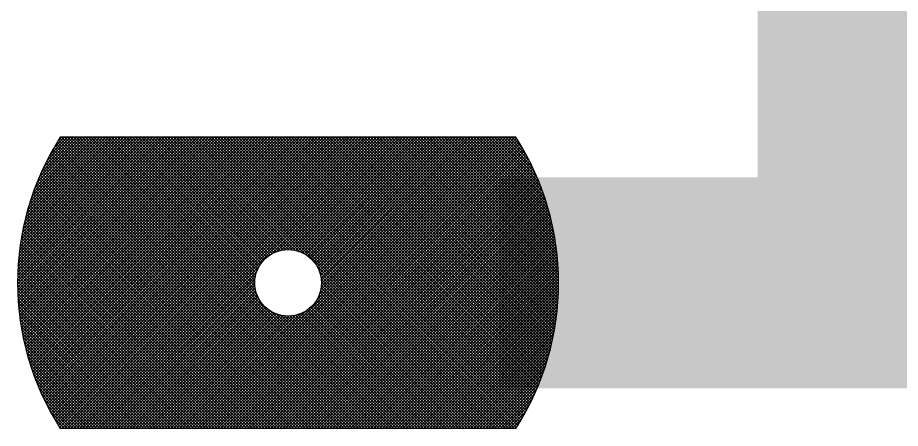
# Model space of a CAD drawing. Extents: x 0 to 395, y 0 to 270.
# Drawn here: x 329.85 to 335.15, y 115.33 to 117.8 of the extents above; entities that cross this region are included whole.
import ezdxf

# ---------------------------------------------------------------- set-up
doc = ezdxf.new("R2010")
doc.units = 0
doc.header["$LTSCALE"] = 0.3
doc.layers.get('0').update_dxf_attribs({"linetype": 'CONTINUOUS'})

# ---------------------------------------------------------------- blocks, each defined once
blk = doc.blocks.new('*X11')
at = {"color": 0}
for p, q in [((62.51, 76.1925), (63.3925, 77.075)), ((62.51, 76.2102), (63.3748, 77.075)), ((62.5102, 76.175), (63.4102, 77.075)), ((62.5102, 76.2281), (63.3571, 77.075)), ((62.5106, 76.1577), (63.4278, 77.075)), ((62.5107, 76.2462), (63.3395, 77.075)), ((62.5111, 76.1406), (63.4455, 77.075)), ((62.5113, 76.2645), (63.3218, 77.075)), ((62.5118, 76.1236), (63.4632, 77.075)), ((62.5121, 76.283), (63.3041, 77.075)), ((62.5127, 76.1068), (63.4809, 77.075)), ((62.5132, 76.3018), (63.2864, 77.075)), ((62.5137, 76.0902), (63.4985, 77.075)), ((62.5145, 76.3208), (63.2687, 77.075)), ((62.5149, 76.0737), (63.5162, 77.075)), ((62.516, 76.34), (63.2511, 77.075)), ((62.5163, 76.0574), (63.5339, 77.075)), ((62.5178, 76.0412), (63.5516, 77.075)), ((62.5178, 76.3595), (63.2334, 77.075)), ((62.5194, 76.0252), (63.5693, 77.075)), ((62.5199, 76.3792), (63.2157, 77.075)), ((62.5212, 76.0093), (63.5869, 77.075)), ((62.5223, 76.3992), (63.198, 77.075)), ((62.5232, 75.9936), (63.6046, 77.075)), ((62.5249, 76.4195), (63.1804, 77.075)), ((62.5252, 75.9779), (63.6223, 77.075)), ((62.5275, 75.9625), (63.64, 77.075)), ((62.5278, 76.4402), (63.1627, 77.075)), ((62.5298, 75.9471), (63.6576, 77.075)), ((62.5311, 76.4611), (63.145, 77.075)), ((62.5323, 75.9319), (63.6753, 77.075)), ((62.5347, 76.4824), (63.1273, 77.075)), ((62.5349, 75.9169), (63.693, 77.075)), ((62.5376, 75.9019), (63.7107, 77.075)), ((62.5387, 76.5041), (63.1096, 77.075)), ((62.5404, 75.8871), (63.7284, 77.075)), ((62.5431, 76.5261), (63.092, 77.075)), ((62.5434, 75.8723), (63.746, 77.075)), ((62.5465, 75.8577), (63.7637, 77.075)), ((62.5478, 76.5485), (63.0743, 77.075)), ((62.5496, 75.8433), (63.7814, 77.075)), ((62.5529, 75.8289), (63.7991, 77.075)), ((62.553, 76.5714), (63.0566, 77.075)), ((62.5564, 75.8146), (63.8167, 77.075)), ((62.5587, 76.5947), (63.0389, 77.075)), ((62.5599, 75.8005), (63.8344, 77.075)), ((62.5635, 75.7864), (63.8521, 77.075)), ((62.5648, 76.6186), (63.0213, 77.075)), ((62.5672, 75.7725), (63.8698, 77.075)), ((62.5711, 75.7586), (63.8875, 77.075)), ((62.5715, 76.643), (63.0036, 77.075)), ((62.575, 75.7449), (63.9051, 77.075)), ((62.5788, 76.6679), (62.9859, 77.075)), ((62.5791, 75.7313), (63.9228, 77.075)), ((62.5832, 75.7177), (63.9405, 77.075)), ((62.5868, 76.6935), (62.9682, 77.075)), ((62.5875, 75.7043), (63.9582, 77.075)), ((62.5918, 75.6909), (63.9758, 77.075)), ((62.5954, 76.7199), (62.9505, 77.075)), ((62.5962, 75.6777), (63.9935, 77.075)), ((62.6008, 75.6645), (64.0112, 77.075)), ((62.6048, 76.7469), (62.9329, 77.075)), ((62.6054, 75.6515), (64.0289, 77.075)), ((62.6101, 75.6385), (64.0466, 77.075)), ((62.6149, 75.6257), (64.0642, 77.075)), ((62.6151, 76.7749), (62.9152, 77.075)), ((62.6198, 75.6129), (64.0819, 77.075)), ((62.6248, 75.6002), (64.0996, 77.075)), ((62.6264, 76.8039), (62.8975, 77.075)), ((62.6298, 75.5876), (64.1173, 77.075)), ((62.635, 75.575), (64.1349, 77.075)), ((62.6387, 76.8339), (62.8798, 77.075)), ((62.6402, 75.5626), (64.1526, 77.075)), ((62.6456, 75.5503), (64.1703, 77.075)), ((62.651, 75.538), (64.188, 77.075)), ((62.6524, 76.8653), (62.8622, 77.075)), ((62.6565, 75.5258), (64.2057, 77.075)), ((62.662, 75.5137), (64.2233, 77.075)), ((62.6676, 76.8981), (62.8445, 77.075)), ((62.6677, 75.5017), (64.241, 77.075)), ((62.6734, 75.4897), (64.2587, 77.075)), ((62.6793, 75.4779), (64.2764, 77.075)), ((62.6846, 76.9328), (62.8268, 77.075)), ((62.6852, 75.4661), (64.294, 77.075)), ((62.6911, 75.4544), (64.3117, 77.075)), ((62.6972, 75.4428), (64.3294, 77.075)), ((62.7033, 75.4313), (64.3471, 77.075)), ((62.7039, 76.9698), (62.8091, 77.075)), ((62.7096, 75.4198), (64.3648, 77.075)), ((62.7158, 75.4084), (64.3824, 77.075)), ((62.7222, 75.3971), (64.4001, 77.075)), ((62.726, 77.0096), (62.7914, 77.075)), ((62.7287, 75.3859), (64.4178, 77.075)), ((62.7352, 75.3747), (64.4355, 77.075)), ((62.7418, 75.3636), (64.4531, 77.075)), ((62.7484, 75.3526), (64.4708, 77.075)), ((62.7521, 77.0533), (62.7738, 77.075)), ((62.7552, 75.3417), (64.4885, 77.075)), ((64.5054, 75.325), (62.7617, 77.0687)), ((62.762, 75.3308), (64.5062, 77.075)), ((64.523, 75.325), (62.773, 77.075)), ((62.7739, 75.325), (64.5239, 77.075)), ((64.5407, 75.325), (62.7907, 77.075)), ((62.7915, 75.325), (64.5415, 77.075)), ((64.5584, 75.325), (62.8084, 77.075)), ((62.8092, 75.325), (64.5592, 77.075)), ((64.5761, 75.325), (62.8261, 77.075)), ((62.8269, 75.325), (64.5769, 77.075)), ((64.5938, 75.325), (62.8438, 77.075)), ((62.8446, 75.325), (64.5946, 77.075)), ((64.6114, 75.325), (62.8614, 77.075)), ((62.8622, 75.325), (64.6122, 77.075)), ((64.6291, 75.325), (62.8791, 77.075)), ((62.8799, 75.325), (64.6299, 77.075)), ((64.6468, 75.325), (62.8968, 77.075)), ((62.8976, 75.325), (64.6476, 77.075)), ((64.6645, 75.325), (62.9145, 77.075)), ((62.9153, 75.325), (64.6653, 77.075)), ((64.6821, 75.325), (62.9321, 77.075)), ((62.933, 75.325), (64.683, 77.075)), ((64.6998, 75.325), (62.9498, 77.075)), ((62.9506, 75.325), (64.7006, 77.075)), ((64.7175, 75.325), (62.9675, 77.075)), ((62.9683, 75.325), (64.7183, 77.075)), ((63.9642, 76.096), (62.9852, 77.075)), ((63.9475, 76.1303), (63.0029, 77.075)), ((63.94, 76.1555), (63.0205, 77.075)), ((63.9363, 76.1769), (63.0382, 77.075)), ((63.935, 76.1958), (63.0559, 77.075)), ((63.9354, 76.2131), (63.0736, 77.075)), ((63.9371, 76.2291), (63.0912, 77.075)), ((63.9399, 76.244), (63.1089, 77.075)), ((63.9436, 76.258), (63.1266, 77.075)), ((63.9481, 76.2712), (63.1443, 77.075)), ((63.9533, 76.2836), (63.162, 77.075)), ((63.9592, 76.2954), (63.1796, 77.075)), ((63.9658, 76.3066), (63.1973, 77.075)), ((63.9729, 76.3171), (63.215, 77.075)), ((63.9806, 76.3271), (63.2327, 77.075)), ((63.9888, 76.3365), (63.2503, 77.075)), ((63.9976, 76.3454), (63.268, 77.075)), ((64.007, 76.3537), (63.2857, 77.075)), ((64.0169, 76.3614), (63.3034, 77.075)), ((64.0274, 76.3686), (63.3211, 77.075)), ((64.0385, 76.3752), (63.3387, 77.075)), ((64.0503, 76.3812), (63.3564, 77.075)), ((64.0626, 76.3864), (63.3741, 77.075)), ((64.0757, 76.391), (63.3918, 77.075)), ((64.0896, 76.3948), (63.4094, 77.075)), ((64.1045, 76.3977), (63.4271, 77.075)), ((64.1203, 76.3995), (63.4448, 77.075)), ((64.1375, 76.4), (63.4625, 77.075)), ((64.1563, 76.3989), (63.4802, 77.075)), ((64.1774, 76.3955), (63.4978, 77.075)), ((64.2021, 76.3884), (63.5155, 77.075)), ((64.2349, 76.3732), (63.5332, 77.075)), ((65.3009, 75.325), (63.5509, 77.075)), ((63.5517, 75.325), (65.3017, 77.075)), ((65.3185, 75.325), (63.5685, 77.075)), ((63.5693, 75.325), (65.3193, 77.075)), ((65.3362, 75.325), (63.5862, 77.075)), ((63.587, 75.325), (65.337, 77.075)), ((65.3539, 75.325), (63.6039, 77.075)), ((63.6047, 75.325), (65.3547, 77.075)), ((65.3716, 75.325), (63.6216, 77.075)), ((63.6224, 75.325), (65.3724, 77.075)), ((65.3892, 75.325), (63.6392, 77.075)), ((63.6401, 75.325), (65.3901, 77.075)), ((65.4069, 75.325), (63.6569, 77.075)), ((63.6577, 75.325), (65.4077, 77.075)), ((65.4246, 75.325), (63.6746, 77.075)), ((63.6754, 75.325), (65.4254, 77.075)), ((65.4423, 75.325), (63.6923, 77.075)), ((63.6931, 75.325), (65.4431, 77.075)), ((65.46, 75.325), (63.71, 77.075)), ((63.7108, 75.325), (65.4608, 77.075)), ((65.4776, 75.325), (63.7276, 77.075)), ((63.7284, 75.325), (65.4784, 77.075)), ((65.4953, 75.325), (63.7453, 77.075)), ((63.7461, 75.325), (65.4961, 77.075)), ((65.5077, 75.3303), (63.763, 77.075)), ((63.7638, 75.325), (65.508, 77.0692)), ((65.5145, 75.3412), (63.7807, 77.075)), ((65.5212, 75.3521), (63.7983, 77.075)), ((65.5279, 75.3631), (63.816, 77.075)), ((65.5345, 75.3742), (63.8337, 77.075)), ((65.541, 75.3853), (63.8514, 77.075)), ((65.5475, 75.3966), (63.8691, 77.075)), ((65.5539, 75.4079), (63.8867, 77.075)), ((65.5602, 75.4193), (63.9044, 77.075)), ((65.5664, 75.4307), (63.9221, 77.075)), ((65.5725, 75.4423), (63.9398, 77.075)), ((65.5786, 75.4539), (63.9574, 77.075)), ((65.5846, 75.4656), (63.9751, 77.075)), ((65.5905, 75.4773), (63.9928, 77.075)), ((65.5963, 75.4892), (64.0105, 77.075)), ((65.602, 75.5011), (64.0282, 77.075)), ((64.0331, 76.3721), (64.736, 77.075)), ((65.6077, 75.5131), (64.0458, 77.075)), ((65.6133, 75.5252), (64.0635, 77.075)), ((64.0666, 76.3879), (64.7537, 77.075)), ((65.6188, 75.5374), (64.0812, 77.075)), ((64.0916, 76.3952), (64.7713, 77.075)), ((65.6242, 75.5497), (64.0989, 77.075)), ((64.1128, 76.3988), (64.789, 77.075)), ((65.6295, 75.562), (64.1165, 77.075)), ((64.1317, 76.4), (64.8067, 77.075)), ((65.6348, 75.5745), (64.1342, 77.075)), ((64.1489, 76.3995), (64.8244, 77.075)), ((65.6399, 75.587), (64.1519, 77.075)), ((64.1648, 76.3978), (64.8421, 77.075)), ((65.645, 75.5996), (64.1696, 77.075)), ((64.1797, 76.3949), (64.8597, 77.075)), ((65.65, 75.6123), (64.1873, 77.075)), ((64.1936, 76.3912), (64.8774, 77.075)), ((65.6549, 75.625), (64.2049, 77.075)), ((64.2068, 76.3867), (64.8951, 77.075)), ((64.2192, 76.3814), (64.9128, 77.075)), ((65.6597, 75.6379), (64.2226, 77.075)), ((64.2309, 76.3755), (64.9304, 77.075)), ((65.6644, 75.6509), (64.2403, 77.075)), ((64.2421, 76.3689), (64.9481, 77.075)), ((64.2526, 76.3618), (64.9658, 77.075)), ((65.669, 75.6639), (64.258, 77.075)), ((64.2625, 76.3541), (64.9835, 77.075)), ((64.2719, 76.3458), (65.0012, 77.075)), ((65.6736, 75.6771), (64.2756, 77.075)), ((64.2808, 76.3369), (65.0188, 77.075)), ((64.2891, 76.3275), (65.0365, 77.075)), ((65.678, 75.6903), (64.2933, 77.075)), ((64.2968, 76.3176), (65.0542, 77.075)), ((64.3039, 76.3071), (65.0719, 77.075)), ((64.3071, 76.0981), (65.284, 77.075)), ((64.3105, 76.2959), (65.0895, 77.075)), ((65.6823, 75.7037), (64.311, 77.075)), ((64.3164, 76.2842), (65.1072, 77.075)), ((64.3217, 76.2718), (65.1249, 77.075)), ((64.323, 76.1316), (65.2663, 77.075)), ((64.3262, 76.2586), (65.1426, 77.075)), ((65.6866, 75.7171), (64.3287, 77.075)), ((64.3299, 76.2447), (65.1603, 77.075)), ((64.3302, 76.1566), (65.2486, 77.075)), ((64.3328, 76.2298), (65.1779, 77.075)), ((64.3338, 76.1778), (65.231, 77.075)), ((64.3345, 76.2139), (65.1956, 77.075)), ((64.335, 76.1967), (65.2133, 77.075)), ((65.6907, 75.7306), (64.3464, 77.075)), ((65.6948, 75.7443), (64.364, 77.075)), ((65.6987, 75.758), (64.3817, 77.075)), ((65.7026, 75.7718), (64.3994, 77.075)), ((65.7063, 75.7858), (64.4171, 77.075)), ((65.7099, 75.7998), (64.4347, 77.075)), ((65.7135, 75.8139), (64.4524, 77.075)), ((65.7169, 75.8282), (64.4701, 77.075)), ((65.7202, 75.8426), (64.4878, 77.075)), ((65.7234, 75.8571), (64.5055, 77.075)), ((65.7265, 75.8717), (64.5231, 77.075)), ((65.7294, 75.8864), (64.5408, 77.075)), ((65.7323, 75.9012), (64.5585, 77.075)), ((65.735, 75.9161), (64.5762, 77.075)), ((65.7376, 75.9312), (64.5938, 77.075)), ((65.7401, 75.9464), (64.6115, 77.075)), ((65.7424, 75.9618), (64.6292, 77.075)), ((65.7447, 75.9772), (64.6469, 77.075)), ((65.7467, 75.9928), (64.6646, 77.075)), ((65.7487, 76.0085), (64.6822, 77.075)), ((65.7505, 76.0244), (64.6999, 77.075)), ((65.7521, 76.0404), (64.7176, 77.075)), ((65.7537, 76.0566), (64.7353, 77.075)), ((65.755, 76.0729), (64.7529, 77.075)), ((65.7562, 76.0894), (64.7706, 77.075)), ((65.7573, 76.106), (64.7883, 77.075)), ((65.7582, 76.1228), (64.806, 77.075)), ((65.7589, 76.1398), (64.8237, 77.075)), ((65.7594, 76.1569), (64.8413, 77.075)), ((65.7598, 76.1742), (64.859, 77.075)), ((65.76, 76.1917), (64.8767, 77.075)), ((65.76, 76.2094), (64.8944, 77.075)), ((65.7598, 76.2273), (64.912, 77.075)), ((65.7594, 76.2454), (64.9297, 77.075)), ((65.7588, 76.2636), (64.9474, 77.075)), ((65.7579, 76.2822), (64.9651, 77.075)), ((65.7569, 76.3009), (64.9828, 77.075)), ((65.7556, 76.3199), (65.0004, 77.075)), ((65.754, 76.3391), (65.0181, 77.075)), ((65.7522, 76.3585), (65.0358, 77.075)), ((65.7502, 76.3783), (65.0535, 77.075)), ((65.7479, 76.3983), (65.0711, 77.075)), ((65.7452, 76.4186), (65.0888, 77.075)), ((65.7423, 76.4392), (65.1065, 77.075)), ((65.739, 76.4601), (65.1242, 77.075)), ((65.7354, 76.4814), (65.1419, 77.075)), ((65.7315, 76.503), (65.1595, 77.075)), ((65.7272, 76.525), (65.1772, 77.075)), ((65.7224, 76.5475), (65.1949, 77.075)), ((65.7172, 76.5703), (65.2126, 77.075)), ((65.7116, 76.5936), (65.2302, 77.075)), ((65.7055, 76.6175), (65.2479, 77.075)), ((65.6988, 76.6418), (65.2656, 77.075)), ((65.6915, 76.6667), (65.2833, 77.075)), ((65.6836, 76.6923), (65.301, 77.075)), ((65.675, 76.7186), (65.3186, 77.075)), ((65.6656, 76.7457), (65.3363, 77.075)), ((65.6554, 76.7736), (65.354, 77.075)), ((65.6442, 76.8025), (65.3717, 77.075)), ((65.6319, 76.8325), (65.3893, 77.075)), ((65.6183, 76.8638), (65.407, 77.075)), ((65.6031, 76.8966), (65.4247, 77.075)), ((65.5862, 76.9311), (65.4424, 77.075)), ((65.5671, 76.968), (65.46, 77.075)), ((65.5451, 77.0076), (65.4777, 77.075)), ((65.5193, 77.0511), (65.4954, 77.075)), ((64.417, 75.325), (62.7284, 77.0136)), ((64.4347, 75.325), (62.7349, 77.0248)), ((64.4523, 75.325), (62.7415, 77.0359)), ((64.47, 75.325), (62.7481, 77.0469)), ((64.4877, 75.325), (62.7549, 77.0578)), ((63.7815, 75.325), (65.5148, 77.0583)), ((63.7992, 75.325), (65.5216, 77.0474)), ((63.8168, 75.325), (65.5282, 77.0364)), ((63.8345, 75.325), (65.5348, 77.0253)), ((63.8522, 75.325), (65.5413, 77.0141)), ((64.3463, 75.325), (62.7031, 76.9682)), ((64.3639, 75.325), (62.7093, 76.9797)), ((64.3816, 75.325), (62.7156, 76.9911)), ((64.3993, 75.325), (62.7219, 77.0024)), ((63.8699, 75.325), (65.5478, 77.0029)), ((63.8875, 75.325), (65.5542, 76.9916)), ((63.9052, 75.325), (65.5604, 76.9802)), ((63.9229, 75.325), (65.5667, 76.9688)), ((64.2579, 75.325), (62.6732, 76.9097)), ((64.2756, 75.325), (62.679, 76.9216)), ((64.2932, 75.325), (62.6849, 76.9333)), ((64.3109, 75.325), (62.6909, 76.945)), ((64.3286, 75.325), (62.6969, 76.9567)), ((63.9406, 75.325), (65.5728, 76.9572)), ((63.9583, 75.325), (65.5789, 76.9456)), ((63.9759, 75.325), (65.5848, 76.9339)), ((63.9936, 75.325), (65.5907, 76.9221)), ((64.0113, 75.325), (65.5966, 76.9103)), ((64.1872, 75.325), (62.6507, 76.8615)), ((64.2048, 75.325), (62.6562, 76.8736)), ((64.2225, 75.325), (62.6618, 76.8857)), ((64.2402, 75.325), (62.6674, 76.8978)), ((64.029, 75.325), (65.6023, 76.8983)), ((64.0466, 75.325), (65.608, 76.8863)), ((64.0643, 75.325), (65.6135, 76.8742)), ((64.082, 75.325), (65.619, 76.862)), ((64.1165, 75.325), (62.6296, 76.8119)), ((64.1341, 75.325), (62.6347, 76.8244)), ((64.1518, 75.325), (62.64, 76.8368)), ((64.1695, 75.325), (62.6453, 76.8492)), ((64.0997, 75.325), (65.6244, 76.8498)), ((64.1174, 75.325), (65.6298, 76.8374)), ((64.135, 75.325), (65.635, 76.825)), ((64.1527, 75.325), (65.6402, 76.8125)), ((64.0457, 75.325), (62.6099, 76.7609)), ((64.0634, 75.325), (62.6147, 76.7738)), ((64.0811, 75.325), (62.6196, 76.7866)), ((64.0988, 75.325), (62.6245, 76.7993)), ((64.1704, 75.325), (65.6452, 76.7998)), ((64.1881, 75.325), (65.6502, 76.7871)), ((64.2057, 75.325), (65.6551, 76.7744)), ((64.2234, 75.325), (65.6599, 76.7615)), ((64.2411, 75.325), (65.6646, 76.7485)), ((63.975, 75.325), (62.5916, 76.7084)), ((63.9927, 75.325), (62.596, 76.7217)), ((64.0104, 75.325), (62.6005, 76.7348)), ((64.0281, 75.325), (62.6052, 76.7479)), ((64.2588, 75.325), (65.6692, 76.7355)), ((64.2765, 75.325), (65.6738, 76.7223)), ((64.2941, 75.325), (65.6782, 76.7091)), ((64.3118, 75.325), (65.6825, 76.6957)), ((63.9043, 75.325), (62.5748, 76.6545)), ((63.922, 75.325), (62.5789, 76.6681)), ((63.9397, 75.325), (62.583, 76.6817)), ((63.9574, 75.325), (62.5873, 76.6951)), ((64.3295, 75.325), (65.6868, 76.6823)), ((64.3472, 75.325), (65.6909, 76.6688)), ((64.3648, 75.325), (65.695, 76.6551)), ((63.8336, 75.325), (62.5597, 76.5989)), ((63.8513, 75.325), (62.5633, 76.6129)), ((63.869, 75.325), (62.5671, 76.6269)), ((63.8866, 75.325), (62.5709, 76.6407)), ((64.3825, 75.325), (65.6989, 76.6414)), ((64.4002, 75.325), (65.7027, 76.6275)), ((64.4179, 75.325), (65.7065, 76.6136)), ((64.4356, 75.325), (65.7101, 76.5996)), ((63.7629, 75.325), (62.5463, 76.5416)), ((63.7806, 75.325), (62.5495, 76.5561)), ((63.7983, 75.325), (62.5528, 76.5705)), ((63.8159, 75.325), (62.5562, 76.5847)), ((64.4532, 75.325), (65.7136, 76.5854)), ((64.4709, 75.325), (65.717, 76.5711)), ((64.4886, 75.325), (65.7204, 76.5568)), ((64.5063, 75.325), (65.7235, 76.5423)), ((63.7099, 75.325), (62.5375, 76.4974)), ((63.7275, 75.325), (62.5403, 76.5123)), ((63.7452, 75.325), (62.5432, 76.527)), ((64.5239, 75.325), (65.7266, 76.5277)), ((64.5416, 75.325), (65.7296, 76.513)), ((64.5593, 75.325), (65.7324, 76.4981)), ((64.577, 75.325), (65.7351, 76.4832)), ((63.6392, 75.325), (62.5273, 76.4368)), ((63.6568, 75.325), (62.5297, 76.4522)), ((63.6745, 75.325), (62.5321, 76.4674)), ((63.6922, 75.325), (62.5347, 76.4825)), ((64.5947, 75.325), (65.7377, 76.4681)), ((64.6123, 75.325), (65.7402, 76.4529)), ((64.63, 75.325), (65.7425, 76.4375)), ((63.5861, 75.325), (62.5211, 76.39)), ((63.6038, 75.325), (62.5231, 76.4057)), ((63.6215, 75.325), (62.5251, 76.4213)), ((64.6477, 75.325), (65.7448, 76.4221)), ((64.6654, 75.325), (65.7468, 76.4065)), ((64.683, 75.325), (65.7488, 76.3907)), ((63.5154, 75.325), (62.5149, 76.3256)), ((63.5331, 75.325), (62.5162, 76.3419)), ((63.5508, 75.325), (62.5177, 76.3581)), ((63.5684, 75.325), (62.5194, 76.3741)), ((64.7007, 75.325), (65.7506, 76.3748)), ((64.7184, 75.325), (65.7522, 76.3588)), ((64.7361, 75.325), (65.7537, 76.3427)), ((64.7538, 75.325), (65.7551, 76.3263)), ((63.4624, 75.325), (62.5118, 76.2756)), ((63.4801, 75.325), (62.5126, 76.2924)), ((63.4977, 75.325), (62.5137, 76.3091)), ((62.986, 75.325), (63.9629, 76.3019)), ((65.2832, 75.325), (64.3082, 76.2999)), ((64.7714, 75.325), (65.7563, 76.3099)), ((64.7891, 75.325), (65.7573, 76.2932)), ((64.8068, 75.325), (65.7582, 76.2764)), ((63.4094, 75.325), (62.5102, 76.2242)), ((63.427, 75.325), (62.5105, 76.2415)), ((63.4447, 75.325), (62.5111, 76.2586)), ((63.0037, 75.325), (63.9471, 76.2684)), ((63.0213, 75.325), (63.9398, 76.2434)), ((63.039, 75.325), (63.9362, 76.2222)), ((65.2655, 75.325), (64.3234, 76.2671)), ((65.2478, 75.325), (64.3305, 76.2424)), ((65.2302, 75.325), (64.3339, 76.2213)), ((64.8245, 75.325), (65.7589, 76.2594)), ((64.8421, 75.325), (65.7594, 76.2423)), ((64.8598, 75.325), (65.7598, 76.225)), ((63.3917, 75.325), (62.51, 76.2067)), ((63.374, 75.325), (62.51, 76.189)), ((63.3563, 75.325), (62.5103, 76.1711)), ((63.0567, 75.325), (63.935, 76.2033)), ((63.0744, 75.325), (63.9355, 76.1861)), ((63.0921, 75.325), (63.9372, 76.1702)), ((65.1771, 75.325), (64.3327, 76.1695)), ((65.1948, 75.325), (64.3345, 76.1853)), ((65.2125, 75.325), (64.335, 76.2025)), ((64.8775, 75.325), (65.76, 76.2075)), ((64.8952, 75.325), (65.76, 76.1898)), ((64.9129, 75.325), (65.7598, 76.1719)), ((63.3386, 75.325), (62.5107, 76.153)), ((63.321, 75.325), (62.5113, 76.1346)), ((63.3033, 75.325), (62.5122, 76.1161)), ((63.1097, 75.325), (63.9401, 76.1553)), ((63.1274, 75.325), (63.9438, 76.1414)), ((63.1451, 75.325), (63.9483, 76.1282)), ((63.1628, 75.325), (63.9536, 76.1158)), ((65.1064, 75.325), (64.3162, 76.1153)), ((65.1241, 75.325), (64.3214, 76.1276)), ((65.1418, 75.325), (64.326, 76.1407)), ((65.1594, 75.325), (64.3298, 76.1546)), ((64.9305, 75.325), (65.7593, 76.1538)), ((64.9482, 75.325), (65.7587, 76.1355)), ((64.9659, 75.325), (65.7579, 76.117)), ((63.2856, 75.325), (62.5132, 76.0974)), ((63.2679, 75.325), (62.5146, 76.0784)), ((63.2503, 75.325), (62.5161, 76.0591)), ((63.1804, 75.325), (63.9595, 76.1041)), ((63.1981, 75.325), (63.9661, 76.0929)), ((63.2158, 75.325), (63.9732, 76.0824)), ((63.2335, 75.325), (63.9809, 76.0725)), ((63.2512, 75.325), (63.9892, 76.0631)), ((65.018, 75.325), (64.2804, 76.0626)), ((65.0357, 75.325), (64.2887, 76.072)), ((65.0534, 75.325), (64.2964, 76.0819)), ((65.0711, 75.325), (64.3036, 76.0924)), ((65.0887, 75.325), (64.3102, 76.1035)), ((64.9836, 75.325), (65.7568, 76.0982)), ((65.0012, 75.325), (65.7555, 76.0793)), ((65.0189, 75.325), (65.754, 76.06)), ((63.2326, 75.325), (62.5179, 76.0396)), ((63.2149, 75.325), (62.52, 76.0199)), ((63.2688, 75.325), (63.9981, 76.0542)), ((63.2865, 75.325), (64.0075, 76.0459)), ((63.3042, 75.325), (64.0174, 76.0382)), ((63.3219, 75.325), (64.0279, 76.0311)), ((63.3395, 75.325), (64.0391, 76.0245)), ((63.3572, 75.325), (64.0508, 76.0186)), ((63.3749, 75.325), (64.0632, 76.0133)), ((63.3926, 75.325), (64.0764, 76.0088)), ((63.5163, 75.325), (64.2034, 76.012)), ((63.534, 75.325), (64.2369, 76.0279)), ((64.7352, 75.325), (64.031, 76.0292)), ((64.7529, 75.325), (64.0653, 76.0125)), ((64.8766, 75.325), (64.193, 76.0086)), ((64.8943, 75.325), (64.2062, 76.0131)), ((64.912, 75.325), (64.2186, 76.0183)), ((64.9296, 75.325), (64.2304, 76.0242)), ((64.9473, 75.325), (64.2416, 76.0308)), ((64.965, 75.325), (64.2521, 76.0379)), ((64.9827, 75.325), (64.2621, 76.0456)), ((65.0003, 75.325), (64.2715, 76.0538)), ((65.0366, 75.325), (65.7522, 76.0406)), ((65.0543, 75.325), (65.7501, 76.0208)), ((63.1972, 75.325), (62.5224, 75.9998)), ((63.1795, 75.325), (62.525, 75.9795)), ((63.1619, 75.325), (62.528, 75.9589)), ((63.4103, 75.325), (64.0903, 76.0051)), ((63.4279, 75.325), (64.1052, 76.0022)), ((63.4456, 75.325), (64.1211, 76.0005)), ((63.4633, 75.325), (64.1383, 76)), ((63.481, 75.325), (64.1572, 76.0012)), ((63.4986, 75.325), (64.1784, 76.0048)), ((64.7705, 75.325), (64.0905, 76.005)), ((64.7882, 75.325), (64.1119, 76.0013)), ((64.8059, 75.325), (64.1308, 76)), ((64.8236, 75.325), (64.1481, 76.0004)), ((64.8412, 75.325), (64.1641, 76.0021)), ((64.8589, 75.325), (64.179, 76.0049)), ((65.072, 75.325), (65.7477, 76.0008)), ((65.0896, 75.325), (65.7451, 75.9805)), ((65.1073, 75.325), (65.7422, 75.9598)), ((63.1442, 75.325), (62.5313, 75.9379)), ((63.1265, 75.325), (62.5349, 75.9166)), ((65.125, 75.325), (65.7389, 75.9389)), ((65.1427, 75.325), (65.7353, 75.9176)), ((63.1088, 75.325), (62.5389, 75.8949)), ((63.0912, 75.325), (62.5433, 75.8729)), ((63.0735, 75.325), (62.548, 75.8504)), ((65.1603, 75.325), (65.7313, 75.896)), ((65.178, 75.325), (65.727, 75.8739)), ((65.1957, 75.325), (65.7222, 75.8515)), ((63.0558, 75.325), (62.5533, 75.8275)), ((63.0381, 75.325), (62.5589, 75.8042)), ((65.2134, 75.325), (65.717, 75.8286)), ((65.2311, 75.325), (65.7113, 75.8053)), ((63.0204, 75.325), (62.5651, 75.7803)), ((63.0028, 75.325), (62.5719, 75.7559)), ((65.2487, 75.325), (65.7052, 75.7814)), ((65.2664, 75.325), (65.6985, 75.7571)), ((62.9851, 75.325), (62.5792, 75.7309)), ((62.9674, 75.325), (62.5871, 75.7053)), ((65.2841, 75.325), (65.6912, 75.7321)), ((65.3018, 75.325), (65.6832, 75.7065)), ((62.9497, 75.325), (62.5958, 75.6789)), ((62.9321, 75.325), (62.6053, 75.6518)), ((65.3194, 75.325), (65.6746, 75.6802)), ((65.3371, 75.325), (65.6652, 75.6531)), ((62.9144, 75.325), (62.6156, 75.6238)), ((62.8967, 75.325), (62.6269, 75.5948)), ((65.3548, 75.325), (65.6549, 75.6251)), ((65.3725, 75.325), (65.6436, 75.5962)), ((62.879, 75.325), (62.6393, 75.5647)), ((62.8613, 75.325), (62.6531, 75.5333)), ((65.3901, 75.325), (65.6313, 75.5661)), ((65.4078, 75.325), (65.6176, 75.5348)), ((62.8437, 75.325), (62.6683, 75.5003)), ((65.4255, 75.325), (65.6024, 75.5019)), ((62.826, 75.325), (62.6855, 75.4655)), ((62.8083, 75.325), (62.7048, 75.4285)), ((65.4432, 75.325), (65.5854, 75.4672)), ((65.4609, 75.325), (65.5661, 75.4303)), ((62.7906, 75.325), (62.7271, 75.3885)), ((65.4785, 75.325), (65.544, 75.3905)), ((62.773, 75.325), (62.7534, 75.3446)), ((65.4962, 75.325), (65.518, 75.3467))]:
    blk.add_line(p, q, dxfattribs=at)

msp = doc.modelspace()

# ---------------------------------------------------------------- linework, layer by layer
for p, q in [((332.8393, 117.08), (330.1007, 117.08)), ((332.8393, 115.33), (330.1007, 115.33))]:
    msp.add_line(p, q)
at = {"const_width": 1.27}
msp.add_lwpolyline([(342.9, 126.365), (334.9267, 126.365), (334.9267, 116.205), (332.74, 116.205)], dxfattribs=at)
msp.add_circle((331.47, 116.205), 0.2)
for start, end in [(147.421, 212.579), (327.421, 32.579)]:
    msp.add_arc((331.47, 116.205), 1.625, start, end)

# ---------------------------------------------------------------- block references
at = {"xscale": -1}
msp.add_blockref('*X11', (395.605, 40.005), dxfattribs=at)

doc.saveas('drawing.dxf')
